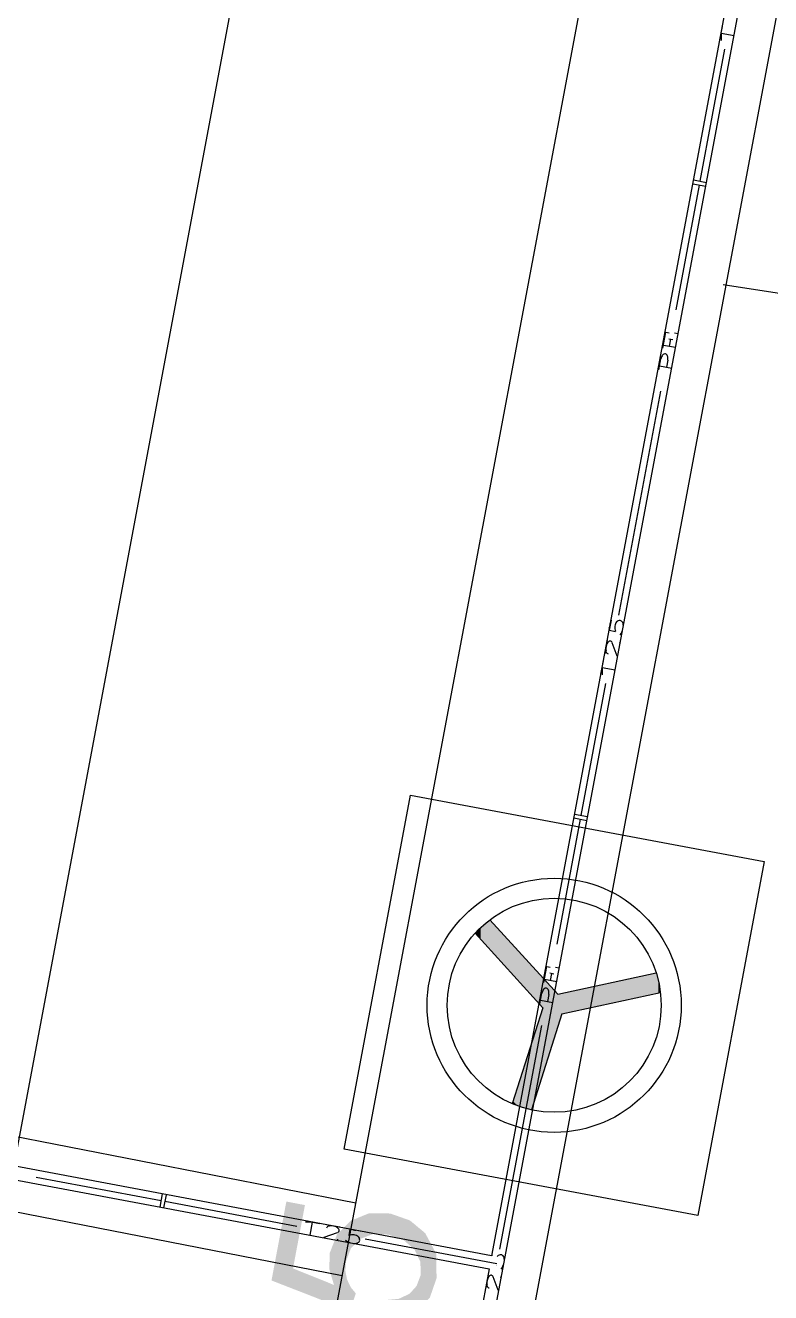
# Model space of a CAD drawing. Header units: inches. Extents: x 0.0008 to 0.0144, y 0.0003 to 0.0113.
# Drawn here: x 0.0061522 to 0.0064251, y 0.0030752 to 0.0035391 of the extents above; entities that cross this region are included whole.
import ezdxf

# ---------------------------------------------------------------- set-up
doc = ezdxf.new("R2010")
doc.units = ezdxf.units.IN
doc.header["$MEASUREMENT"] = 0
for name, pattern in [('PUNKT', [6.35, 0, -6.35]), ('STRICHPUNKT', [25.4, 12.7, -6.35, 0, -6.35]), ('VERDECKT', [9.525, 6.35, -3.175])]:
    doc.linetypes.add(name, pattern=pattern)
doc.layers.add('Standard', color=7, linetype='Continuous')

# ---------------------------------------------------------------- blocks, each defined once
blk = doc.blocks.new('*U620')
at = {"layer": 'Standard', "color": 4, "linetype": 'ByBlock'}
for points in [[(0.16058, 0.081308), (0.160539, 0.081541), (0.16058, 0.081573)], [(0.160586, 0.081301), (0.16058, 0.081573), (0.160586, 0.081578)], [(0.16058, 0.081308), (0.16058, 0.081573), (0.160586, 0.081301)], [(0.160586, 0.081301), (0.160586, 0.081578), (0.160794, 0.081073)], [(0.160464, 0.081436), (0.160448, 0.081453), (0.160464, 0.081469)], [(0.1605, 0.081395), (0.160464, 0.081469), (0.1605, 0.081506)], [(0.160464, 0.081436), (0.160464, 0.081469), (0.1605, 0.081395)], [(0.160539, 0.081353), (0.1605, 0.081506), (0.160539, 0.081541)], [(0.1605, 0.081395), (0.1605, 0.081506), (0.160539, 0.081353)], [(0.160539, 0.081353), (0.160539, 0.081541), (0.16058, 0.081308)], [(0.160794, 0.081073), (0.160794, 0.08135), (0.160801, 0.081065)], [(0.160801, 0.081065), (0.160801, 0.081342), (0.16085, 0.081011)], [(0.16085, 0.081011), (0.16085, 0.081288), (0.160899, 0.080957)], [(0.160899, 0.080957), (0.160899, 0.081234), (0.160949, 0.080902)], [(0.160949, 0.080902), (0.160949, 0.081179), (0.160971, 0.080878)], [(0.160971, 0.080878), (0.160971, 0.081155), (0.161079, 0.08076)], [(0.162132, 0.080894), (0.161256, 0.080894), (0.162132, 0.081085)], [(0.161256, 0.080703), (0.161217, 0.080885), (0.161256, 0.080894)], [(0.161256, 0.080703), (0.161256, 0.080894), (0.162132, 0.080894)], [(0.161079, 0.080147), (0.160971, 0.080423), (0.161079, 0.08076)], [(0.160971, 0.079811), (0.160949, 0.080355), (0.160971, 0.080423)], [(0.160949, 0.079816), (0.160899, 0.080197), (0.160949, 0.080355)], [(0.160949, 0.079816), (0.160949, 0.080355), (0.160971, 0.079811)], [(0.160899, 0.079829), (0.16085, 0.080042), (0.160899, 0.080197)], [(0.160899, 0.079829), (0.160899, 0.080197), (0.160949, 0.079816)], [(0.16085, 0.079845), (0.160801, 0.07989), (0.16085, 0.080042)], [(0.16085, 0.079845), (0.16085, 0.080042), (0.160899, 0.079829)], [(0.160801, 0.079864), (0.160794, 0.079867), (0.160801, 0.07989)], [(0.160801, 0.079864), (0.160801, 0.07989), (0.16085, 0.079845)]]:
    blk.add_solid(points, dxfattribs=at)
at = {"layer": 'Standard', "color": 4, "linetype": 'ByBlock', "extrusion": (0, 0, -1)}
for points in [[(-0.160794, 0.081073), (-0.160586, 0.081578), (-0.160794, 0.08135)], [(-0.160801, 0.081065), (-0.160794, 0.08135), (-0.160801, 0.081342)], [(-0.16085, 0.081011), (-0.160801, 0.081342), (-0.16085, 0.081288)], [(-0.160899, 0.080957), (-0.16085, 0.081288), (-0.160899, 0.081234)], [(-0.160949, 0.080902), (-0.160899, 0.081234), (-0.160949, 0.081179)], [(-0.160971, 0.080878), (-0.160949, 0.081179), (-0.160971, 0.081155)], [(-0.161079, 0.08076), (-0.160971, 0.081155), (-0.161079, 0.081037)], [(-0.162132, 0.080894), (-0.162132, 0.081085), (-0.162139, 0.080895)], [(-0.162139, 0.080895), (-0.162132, 0.081085), (-0.162139, 0.081063)], [(-0.161079, 0.080147), (-0.161079, 0.081037), (-0.161217, 0.080579)], [(-0.161217, 0.080579), (-0.161079, 0.081037), (-0.161217, 0.080885)], [(-0.162139, 0.080895), (-0.162139, 0.081063), (-0.162152, 0.080898)], [(-0.162152, 0.080898), (-0.162139, 0.081063), (-0.162152, 0.081013)], [(-0.162152, 0.080898), (-0.162152, 0.081013), (-0.162163, 0.080901)], [(-0.162163, 0.080901), (-0.162152, 0.081013), (-0.162163, 0.080962)], [(-0.162163, 0.080901), (-0.162163, 0.080962), (-0.162171, 0.080902)], [(-0.162171, 0.080902), (-0.162163, 0.080962), (-0.162171, 0.08091)], [(-0.161217, 0.080579), (-0.161217, 0.080885), (-0.161256, 0.080703)], [(-0.162171, 0.080902), (-0.162171, 0.08091), (-0.162172, 0.080903)], [(-0.160971, 0.079811), (-0.160971, 0.080423), (-0.161079, 0.080147)]]:
    blk.add_solid(points, dxfattribs=at)
blk = doc.blocks.new('*U664')
at = {"layer": 'Standard', "color": 4, "linetype": 'ByBlock'}
for points in [[(0.158693, 0.07817), (0.158555, 0.078224), (0.158693, 0.078958)], [(0.158693, 0.07817), (0.158693, 0.078958), (0.158755, 0.078146)], [(0.159463, 0.078642), (0.15938, 0.078815), (0.159463, 0.078849)], [(0.159498, 0.078655), (0.159498, 0.078849), (0.159589, 0.078653)], [(0.159589, 0.078653), (0.159589, 0.078847), (0.159609, 0.078652)], [(0.159609, 0.078652), (0.159609, 0.078847), (0.15964, 0.078651)], [(0.15964, 0.078651), (0.15964, 0.078847), (0.159661, 0.078644)], [(0.159661, 0.078644), (0.159661, 0.078846), (0.159738, 0.078617)], [(0.159242, 0.077956), (0.159163, 0.07865), (0.159242, 0.078728)], [(0.159247, 0.0784), (0.159242, 0.078728), (0.159247, 0.078734)], [(0.159257, 0.078427), (0.159247, 0.078734), (0.159257, 0.078744)], [(0.159285, 0.078501), (0.159257, 0.078744), (0.159285, 0.078772)], [(0.159291, 0.078516), (0.159285, 0.078772), (0.159291, 0.078778)], [(0.159292, 0.078518), (0.159291, 0.078778), (0.159292, 0.078779)], [(0.159293, 0.078523), (0.159292, 0.078779), (0.159293, 0.07878)], [(0.159339, 0.078569), (0.159293, 0.07878), (0.159339, 0.078798)], [(0.15938, 0.07861), (0.159339, 0.078798), (0.15938, 0.078815)], [(0.159738, 0.078617), (0.159738, 0.078819), (0.159766, 0.078606)], [(0.159766, 0.078606), (0.159766, 0.078809), (0.159783, 0.0786)], [(0.159783, 0.0786), (0.159783, 0.078803), (0.159837, 0.078553)], [(0.159837, 0.078553), (0.159837, 0.078784), (0.159842, 0.078549)], [(0.159842, 0.078549), (0.159842, 0.078782), (0.159885, 0.078512)], [(0.159885, 0.078512), (0.159885, 0.078747), (0.159905, 0.078469)], [(0.159905, 0.078469), (0.159905, 0.07873), (0.159915, 0.078448)], [(0.159915, 0.078448), (0.159915, 0.078721), (0.15994, 0.078397)], [(0.159163, 0.077986), (0.159136, 0.07858), (0.159163, 0.07865)], [(0.159163, 0.077986), (0.159163, 0.07865), (0.159242, 0.077956)], [(0.15994, 0.078397), (0.15994, 0.078701), (0.159942, 0.078272)], [(0.159136, 0.078182), (0.159096, 0.078478), (0.159136, 0.07858)], [(0.159136, 0.077997), (0.159136, 0.07858), (0.159163, 0.077986)], [(0.159096, 0.078318), (0.159093, 0.078331), (0.159096, 0.078478)], [(0.159096, 0.078318), (0.159096, 0.078478), (0.159136, 0.078182)], [(0.158755, 0.078146), (0.158755, 0.078336), (0.158866, 0.078103)], [(0.158866, 0.078103), (0.158866, 0.078291), (0.159093, 0.078014)], [(0.159242, 0.077956), (0.159242, 0.078315), (0.159247, 0.077953)], [(0.159247, 0.077953), (0.159247, 0.078286), (0.159257, 0.077949)], [(0.15994, 0.077964), (0.159915, 0.078202), (0.15994, 0.078268)], [(0.159942, 0.077966), (0.15994, 0.078268), (0.159942, 0.078272)], [(0.159093, 0.078014), (0.159093, 0.0782), (0.159096, 0.078012)], [(0.159096, 0.078012), (0.159096, 0.078198), (0.159136, 0.077997)], [(0.159257, 0.077949), (0.159257, 0.078234), (0.159285, 0.077939)], [(0.159885, 0.077921), (0.159842, 0.078104), (0.159885, 0.078151)], [(0.159905, 0.077931), (0.159885, 0.078151), (0.159905, 0.078174)], [(0.159915, 0.077936), (0.159905, 0.078174), (0.159915, 0.078202)], [(0.15964, 0.077852), (0.159609, 0.078041), (0.15964, 0.078044)], [(0.159661, 0.077853), (0.15964, 0.078044), (0.159661, 0.078046)], [(0.159738, 0.077859), (0.159661, 0.078046), (0.159738, 0.078053)], [(0.159766, 0.077861), (0.159738, 0.078053), (0.159766, 0.078066)], [(0.159783, 0.07787), (0.159766, 0.078066), (0.159783, 0.078074)], [(0.159837, 0.077897), (0.159783, 0.078074), (0.159837, 0.078099)], [(0.159842, 0.077899), (0.159837, 0.078099), (0.159842, 0.078104)]]:
    blk.add_solid(points, dxfattribs=at)
at = {"layer": 'Standard', "color": 4, "linetype": 'ByBlock', "extrusion": (0, 0, -1)}
for points in [[(-0.158755, 0.078146), (-0.158693, 0.078958), (-0.158755, 0.078946)], [(-0.158755, 0.078336), (-0.158755, 0.078946), (-0.158866, 0.078925)], [(-0.159463, 0.078642), (-0.159463, 0.078849), (-0.159498, 0.078655)], [(-0.159498, 0.078655), (-0.159463, 0.078849), (-0.159498, 0.078849)], [(-0.159589, 0.078653), (-0.159498, 0.078849), (-0.159589, 0.078847)], [(-0.159609, 0.078652), (-0.159589, 0.078847), (-0.159609, 0.078847)], [(-0.15964, 0.078651), (-0.159609, 0.078847), (-0.15964, 0.078847)], [(-0.159661, 0.078644), (-0.15964, 0.078847), (-0.159661, 0.078846)], [(-0.159738, 0.078617), (-0.159661, 0.078846), (-0.159738, 0.078819)], [(-0.159242, 0.078315), (-0.159242, 0.078728), (-0.159247, 0.0784)], [(-0.159247, 0.0784), (-0.159247, 0.078734), (-0.159257, 0.078427)], [(-0.159257, 0.078427), (-0.159257, 0.078744), (-0.159285, 0.078501)], [(-0.159285, 0.078501), (-0.159285, 0.078772), (-0.159291, 0.078516)], [(-0.159291, 0.078516), (-0.159291, 0.078778), (-0.159292, 0.078518)], [(-0.159292, 0.078518), (-0.159292, 0.078779), (-0.159293, 0.078523)], [(-0.159293, 0.078523), (-0.159293, 0.07878), (-0.159339, 0.078569)], [(-0.159339, 0.078569), (-0.159339, 0.078798), (-0.15938, 0.07861)], [(-0.15938, 0.07861), (-0.15938, 0.078815), (-0.159463, 0.078642)], [(-0.159766, 0.078606), (-0.159738, 0.078819), (-0.159766, 0.078809)], [(-0.159783, 0.0786), (-0.159766, 0.078809), (-0.159783, 0.078803)], [(-0.159837, 0.078553), (-0.159783, 0.078803), (-0.159837, 0.078784)], [(-0.159842, 0.078549), (-0.159837, 0.078784), (-0.159842, 0.078782)], [(-0.159885, 0.078512), (-0.159842, 0.078782), (-0.159885, 0.078747)], [(-0.159905, 0.078469), (-0.159885, 0.078747), (-0.159905, 0.07873)], [(-0.159915, 0.078448), (-0.159905, 0.07873), (-0.159915, 0.078721)], [(-0.15994, 0.078397), (-0.159915, 0.078721), (-0.15994, 0.078701)], [(-0.159942, 0.078272), (-0.15994, 0.078701), (-0.159942, 0.0787)], [(-0.159942, 0.077966), (-0.159942, 0.0787), (-0.159984, 0.078016)], [(-0.159984, 0.078016), (-0.159942, 0.0787), (-0.159984, 0.078664)], [(-0.159984, 0.078016), (-0.159984, 0.078664), (-0.160028, 0.078066)], [(-0.160028, 0.078066), (-0.159984, 0.078664), (-0.160028, 0.078583)], [(-0.160028, 0.078066), (-0.160028, 0.078583), (-0.160087, 0.078236)], [(-0.160087, 0.078236), (-0.160028, 0.078583), (-0.160087, 0.078471)], [(-0.160087, 0.078236), (-0.160087, 0.078471), (-0.16009, 0.078244)], [(-0.158866, 0.078103), (-0.158755, 0.078336), (-0.158866, 0.078291)], [(-0.159093, 0.078014), (-0.158866, 0.078291), (-0.159093, 0.0782)], [(-0.159247, 0.077953), (-0.159242, 0.078315), (-0.159247, 0.078286)], [(-0.159257, 0.077949), (-0.159247, 0.078286), (-0.159257, 0.078234)], [(-0.15994, 0.077964), (-0.15994, 0.078268), (-0.159942, 0.077966)], [(-0.159096, 0.078012), (-0.159093, 0.0782), (-0.159096, 0.078198)], [(-0.159136, 0.077997), (-0.159096, 0.078198), (-0.159136, 0.078182)], [(-0.159285, 0.077939), (-0.159257, 0.078234), (-0.159285, 0.078175)], [(-0.159285, 0.077939), (-0.159285, 0.078175), (-0.159291, 0.077956)], [(-0.159291, 0.077956), (-0.159285, 0.078175), (-0.159291, 0.078162)], [(-0.159291, 0.077956), (-0.159291, 0.078162), (-0.159292, 0.077959)], [(-0.159292, 0.077959), (-0.159291, 0.078162), (-0.159292, 0.078161)], [(-0.159292, 0.077959), (-0.159292, 0.078161), (-0.159293, 0.077965)], [(-0.159293, 0.077965), (-0.159292, 0.078161), (-0.159293, 0.078159)], [(-0.159293, 0.077965), (-0.159293, 0.078159), (-0.159339, 0.078104)], [(-0.159885, 0.077921), (-0.159885, 0.078151), (-0.159905, 0.077931)], [(-0.159905, 0.077931), (-0.159905, 0.078174), (-0.159915, 0.077936)], [(-0.159915, 0.077936), (-0.159915, 0.078202), (-0.15994, 0.077964)], [(-0.159609, 0.077849), (-0.159589, 0.077848), (-0.159609, 0.078041)], [(-0.159609, 0.077849), (-0.159609, 0.078041), (-0.15964, 0.077852)], [(-0.15964, 0.077852), (-0.15964, 0.078044), (-0.159661, 0.077853)], [(-0.159661, 0.077853), (-0.159661, 0.078046), (-0.159738, 0.077859)], [(-0.159738, 0.077859), (-0.159738, 0.078053), (-0.159766, 0.077861)], [(-0.159766, 0.077861), (-0.159766, 0.078066), (-0.159783, 0.07787)], [(-0.159783, 0.07787), (-0.159783, 0.078074), (-0.159837, 0.077897)], [(-0.159837, 0.077897), (-0.159837, 0.078099), (-0.159842, 0.077899)], [(-0.159842, 0.077899), (-0.159842, 0.078104), (-0.159885, 0.077921)]]:
    blk.add_solid(points, dxfattribs=at)

msp = doc.modelspace()

# ---------------------------------------------------------------- linework, layer by layer
at = {"layer": 'Standard', "color": 4, "linetype": 'STRICHPUNKT'}
msp.add_line((0.00645929, 0.00478156), (0.00578856, 0.00120618), dxfattribs=at)
at = {"layer": 'Standard', "color": 2, "linetype": 'ByBlock'}
msp.add_line((0.00595061, 0.00138899), (0.0065247, 0.00444804), dxfattribs=at)
at = {"layer": 'Standard', "color": 51, "linetype": 'ByBlock'}
for p, q in [((0.00622728, 0.00255227), (0.00657901, 0.00442721)), ((0.00657454, 0.00443009), (0.00632291, 0.00308876)), ((0.00634711, 0.00318445), (0.00632228, 0.00321174)), ((0.00634168, 0.00317952), (0.00631686, 0.0032068)), ((0.00634711, 0.00318445), (0.00638315, 0.00319231)), ((0.00634867, 0.00317729), (0.00638471, 0.00318514)), ((0.00634168, 0.00317952), (0.00633047, 0.00314438)), ((0.00634867, 0.00317729), (0.00633746, 0.00314215)), ((0.00632291, 0.00308876), (0.00597086, 0.0031548)), ((0.00596995, 0.00314996), (0.006322, 0.00308392)), ((0.006322, 0.00308392), (0.00622243, 0.00255311))]:
    msp.add_line(p, q, dxfattribs=at)
at = {"layer": 'Standard', "color": 100, "linetype": 'ByBlock'}
msp.add_line((0.00626851, 0.0026966), (0.00659234, 0.00442214), dxfattribs=at)
at = {"layer": 'Standard', "color": 7, "linetype": 'ByBlock'}
for p, q in [((0.0064065, 0.00353385), (0.00640741, 0.00353873)), ((0.00640693, 0.00353618), (0.00640685, 0.00353619)), ((0.00640693, 0.00353618), (0.00640691, 0.00353354)), ((0.00641169, 0.00353528), (0.00640693, 0.00353618)), ((0.00639929, 0.00348209), (0.00640835, 0.00353038)), ((0.00639044, 0.00343496), (0.00639903, 0.0034807)), ((0.00639653, 0.00348117), (0.00639661, 0.00348115)), ((0.00639661, 0.00348115), (0.00640136, 0.00348026)), ((0.00639679, 0.00348256), (0.00639687, 0.00348254)), ((0.00639687, 0.00348254), (0.00640162, 0.00348165)), ((0.00638532, 0.00342102), (0.00638645, 0.00342706)), ((0.00638563, 0.00342096), (0.00638672, 0.00342677)), ((0.00638645, 0.00342706), (0.00638638, 0.00342707)), ((0.00638672, 0.00342677), (0.00638791, 0.00342654)), ((0.00638776, 0.00342441), (0.0063893, 0.00342412)), ((0.00638803, 0.00342171), (0.00638851, 0.00342427)), ((0.00639121, 0.00342616), (0.00638984, 0.00342642)), ((0.00638546, 0.0034222), (0.00638554, 0.00342218)), ((0.00638585, 0.00342212), (0.0063903, 0.00342129)), ((0.00638384, 0.00341313), (0.00638458, 0.00341707)), ((0.00638403, 0.00341453), (0.0063841, 0.00341452)), ((0.00638415, 0.00341307), (0.0063849, 0.00341701)), ((0.00638739, 0.00341655), (0.00638691, 0.00341399)), ((0.00638442, 0.00341446), (0.00638886, 0.00341363)), ((0.00636948, 0.00332329), (0.00638486, 0.00340524)), ((0.00636663, 0.00332142), (0.00636593, 0.00331771)), ((0.00636593, 0.00331771), (0.00636828, 0.00331727)), ((0.00637117, 0.0033193), (0.00637117, 0.00331939)), ((0.00636523, 0.00331399), (0.00636432, 0.00330912)), ((0.00636517, 0.003314), (0.00636523, 0.00331399)), ((0.00636556, 0.00331338), (0.00636539, 0.00331316)), ((0.00636889, 0.00330826), (0.0063671, 0.00331316)), ((0.00636959, 0.00331317), (0.00637, 0.0033131)), ((0.00636432, 0.00330912), (0.00636425, 0.00330913)), ((0.00636909, 0.00330822), (0.00636889, 0.00330826)), ((0.00636292, 0.00330169), (0.00636384, 0.00330656)), ((0.00636336, 0.00330401), (0.00636329, 0.00330402)), ((0.00636336, 0.00330401), (0.00636334, 0.00330137)), ((0.00636813, 0.00330311), (0.00636336, 0.00330401)), ((0.00635571, 0.00324992), (0.00636478, 0.00329821)), ((0.00634687, 0.00320279), (0.00635545, 0.00324853)), ((0.00635297, 0.003249), (0.00635303, 0.00324898)), ((0.00635303, 0.00324898), (0.00635781, 0.00324809)), ((0.00635323, 0.00325039), (0.00635329, 0.00325038)), ((0.00635329, 0.00325038), (0.00635807, 0.00324948)), ((0.00634175, 0.00318885), (0.00634288, 0.00319489)), ((0.00634206, 0.0031888), (0.00634315, 0.0031946)), ((0.00634288, 0.00319489), (0.00634282, 0.0031949)), ((0.00634315, 0.0031946), (0.00634434, 0.00319438)), ((0.00634418, 0.00319224), (0.00634573, 0.00319195)), ((0.00634446, 0.00318955), (0.00634493, 0.0031921)), ((0.00634766, 0.00319399), (0.00634627, 0.00319425)), ((0.00634191, 0.00319002), (0.00634196, 0.00319001)), ((0.00634227, 0.00318996), (0.00634675, 0.00318912)), ((0.00634027, 0.00318096), (0.00634101, 0.00318491)), ((0.00634058, 0.0031809), (0.00634132, 0.00318485)), ((0.00634381, 0.00318438), (0.00634333, 0.00318183)), ((0.00634047, 0.00318236), (0.00634053, 0.00318235)), ((0.00634084, 0.00318229), (0.00634531, 0.00318146)), ((0.00632591, 0.00309112), (0.00634129, 0.00317308)), ((0.00615614, 0.00311752), (0.00620187, 0.00310894)), ((0.00620233, 0.00311136), (0.00620142, 0.00310654)), ((0.00620233, 0.00311138), (0.00620233, 0.00311136)), ((0.00620372, 0.00311109), (0.00620282, 0.00310628)), ((0.00620327, 0.00310868), (0.00625156, 0.00309961)), ((0.00620372, 0.00311112), (0.00620372, 0.00311109)), ((0.00625735, 0.00310103), (0.00625471, 0.00310105)), ((0.00625503, 0.00310146), (0.00625991, 0.00310055)), ((0.00625645, 0.00309622), (0.00625735, 0.00310103)), ((0.00625735, 0.00310103), (0.00625736, 0.00310105)), ((0.00626246, 0.00310007), (0.00626246, 0.0031001)), ((0.00626733, 0.00309916), (0.00626246, 0.00310007)), ((0.00626673, 0.00309883), (0.0062665, 0.003099)), ((0.00626734, 0.00309918), (0.00626733, 0.00309916)), ((0.00626156, 0.00309526), (0.0062616, 0.0030955)), ((0.0062616, 0.0030955), (0.0062665, 0.00309729)), ((0.00626652, 0.0030948), (0.00626643, 0.00309434)), ((0.00627105, 0.00309846), (0.00627061, 0.00309611)), ((0.00627476, 0.00309776), (0.00627105, 0.00309846)), ((0.00627663, 0.00309491), (0.00632482, 0.00308586)), ((0.00627232, 0.00309324), (0.00627273, 0.00309322)), ((0.00632305, 0.00308925), (0.00632296, 0.00308875)), ((0.00632468, 0.0030851), (0.0063247, 0.0030851)), ((0.0063247, 0.0030852), (0.00632471, 0.00308517)), ((0.00632759, 0.00308699), (0.0063276, 0.00308722)), ((0.00632166, 0.00308182), (0.00632074, 0.00307695)), ((0.00632161, 0.00308183), (0.00632166, 0.00308182)), ((0.00632199, 0.00308122), (0.00632181, 0.003081)), ((0.00632531, 0.00307609), (0.00632352, 0.00308099)), ((0.00632602, 0.00308101), (0.00632645, 0.00308093)), ((0.00632074, 0.00307695), (0.0063207, 0.00307696)), ((0.00632553, 0.00307605), (0.00632531, 0.00307609))]:
    msp.add_line(p, q, dxfattribs=at)
at = {"layer": 'Standard', "color": 220, "linetype": 'ByBlock'}
msp.add_line((0.00640768, 0.00344425), (0.00749709, 0.00327839), dxfattribs=at)
at = {"layer": 'Standard', "color": 51, "linetype": 'PUNKT'}
for p, q in [((0.00626888, 0.00312779), (0.00629319, 0.00325736)), ((0.00629319, 0.00325736), (0.00642276, 0.00323305)), ((0.00642276, 0.00323305), (0.00639845, 0.00310348)), ((0.00639845, 0.00310348), (0.00626888, 0.00312779))]:
    msp.add_line(p, q, dxfattribs=at)
at = {"layer": 'Standard', "color": 51, "linetype": 'VERDECKT'}
for p, q in [((0.00627321, 0.00310798), (0.00602665, 0.00315616)), ((0.00626821, 0.00308133), (0.00602165, 0.00312951))]:
    msp.add_line(p, q, dxfattribs=at)
at = {"layer": 'Standard', "color": 7, "linetype": 'ByBlock'}
for points in [[(0.00638739, 0.00341655), (0.00638744, 0.00341696), (0.00638745, 0.00341736), (0.0063874, 0.00341775), (0.0063873, 0.00341809), (0.00638716, 0.00341839), (0.00638698, 0.00341862), (0.00638677, 0.00341878), (0.00638654, 0.00341887), (0.00638628, 0.00341888), (0.00638603, 0.0034188), (0.00638578, 0.00341865), (0.00638554, 0.00341842), (0.00638532, 0.00341814), (0.00638514, 0.0034178), (0.006385, 0.00341742), (0.0063849, 0.00341701)], [(0.00636601, 0.00331848), (0.00636617, 0.00331904), (0.00636628, 0.00331962), (0.00636633, 0.00332021)], [(0.00636802, 0.00331873), (0.00636803, 0.00331822), (0.00636812, 0.00331775), (0.00636829, 0.00331733)], [(0.0063689, 0.00332099), (0.00636865, 0.00332073), (0.00636844, 0.00332042), (0.00636827, 0.00332006), (0.00636814, 0.00331967), (0.00636806, 0.00331926), (0.00636804, 0.00331884)], [(0.00637026, 0.00332119), (0.00636993, 0.00332128), (0.00636958, 0.00332126), (0.00636923, 0.00332114), (0.00636889, 0.00332093)], [(0.00636995, 0.00331604), (0.0063703, 0.00331647), (0.0063706, 0.00331699), (0.00637084, 0.00331757)], [(0.00637115, 0.0033193), (0.00637113, 0.00331974), (0.00637105, 0.00332015), (0.00637092, 0.00332052), (0.00637074, 0.00332082), (0.00637052, 0.00332105), (0.00637026, 0.0033212)], [(0.00636538, 0.0033131), (0.00636513, 0.00331268), (0.00636494, 0.00331221), (0.0063648, 0.0033117), (0.00636474, 0.00331117), (0.00636474, 0.00331066), (0.00636481, 0.00331017)], [(0.00636711, 0.00331321), (0.00636697, 0.00331344), (0.0063668, 0.00331361), (0.00636661, 0.00331372), (0.0063664, 0.00331377), (0.00636618, 0.00331374), (0.00636596, 0.00331366), (0.00636574, 0.0033135), (0.00636554, 0.00331329)], [(0.00636478, 0.00331005), (0.00636487, 0.00330976), (0.006365, 0.00330951), (0.00636516, 0.00330932), (0.00636535, 0.00330919), (0.00636556, 0.00330912)], [(0.00634382, 0.00318438), (0.00634387, 0.00318479), (0.00634387, 0.0031852), (0.00634382, 0.00318558), (0.00634373, 0.00318593), (0.00634359, 0.00318622), (0.00634341, 0.00318645), (0.0063432, 0.00318662), (0.00634296, 0.0031867), (0.00634271, 0.00318671), (0.00634245, 0.00318663), (0.0063422, 0.00318648), (0.00634196, 0.00318626), (0.00634175, 0.00318597), (0.00634157, 0.00318563), (0.00634142, 0.00318525), (0.00634132, 0.00318485)], [(0.00626339, 0.00309961), (0.0062631, 0.00309952), (0.00626285, 0.00309939), (0.00626266, 0.00309922), (0.00626253, 0.00309904), (0.00626247, 0.00309883)], [(0.00626645, 0.00309901), (0.00626603, 0.00309926), (0.00626555, 0.00309945), (0.00626504, 0.00309959), (0.00626452, 0.00309965), (0.006264, 0.00309965), (0.00626351, 0.00309958)], [(0.00626655, 0.00309728), (0.00626678, 0.00309742), (0.00626695, 0.00309759), (0.00626707, 0.00309778), (0.00626711, 0.00309799), (0.00626709, 0.00309821), (0.006267, 0.00309843), (0.00626685, 0.00309864), (0.00626664, 0.00309884)], [(0.00626938, 0.00309444), (0.0062699, 0.00309404), (0.00627053, 0.0030937), (0.00627123, 0.00309344)], [(0.00627207, 0.00309637), (0.00627156, 0.00309636), (0.00627109, 0.00309627), (0.00627068, 0.0030961)], [(0.00627213, 0.00309828), (0.00627268, 0.00309815), (0.00627323, 0.00309808)], [(0.00627433, 0.00309549), (0.00627408, 0.00309574), (0.00627376, 0.00309595), (0.0062734, 0.00309612), (0.00627301, 0.00309625), (0.0062726, 0.00309633), (0.00627219, 0.00309635)], [(0.00627454, 0.00309413), (0.00627462, 0.00309446), (0.0062746, 0.00309481), (0.00627449, 0.00309516), (0.00627428, 0.0030955)], [(0.00627265, 0.00309324), (0.00627309, 0.00309326), (0.0062735, 0.00309334), (0.00627386, 0.00309347), (0.00627416, 0.00309365), (0.00627439, 0.00309387), (0.00627454, 0.00309413)], [(0.00632532, 0.00308882), (0.00632512, 0.00308862), (0.00632494, 0.00308838)], [(0.00632669, 0.00308903), (0.00632635, 0.00308911), (0.00632601, 0.00308909), (0.00632565, 0.00308898), (0.00632531, 0.00308877)], [(0.00632637, 0.00308387), (0.00632675, 0.00308434), (0.00632706, 0.00308491), (0.00632732, 0.00308554)], [(0.00632758, 0.00308714), (0.00632755, 0.00308758), (0.00632747, 0.00308799), (0.00632734, 0.00308835), (0.00632716, 0.00308865), (0.00632694, 0.00308888), (0.00632669, 0.00308903)], [(0.0063218, 0.00308094), (0.00632156, 0.00308052), (0.00632136, 0.00308004), (0.00632123, 0.00307953), (0.00632116, 0.00307901), (0.00632116, 0.00307849), (0.00632123, 0.003078)], [(0.00632353, 0.00308104), (0.00632339, 0.00308127), (0.00632322, 0.00308144), (0.00632303, 0.00308156), (0.00632282, 0.0030816), (0.0063226, 0.00308158), (0.00632238, 0.00308149), (0.00632217, 0.00308134), (0.00632197, 0.00308113)], [(0.00632121, 0.00307788), (0.0063213, 0.00307759), (0.00632143, 0.00307734), (0.00632159, 0.00307715), (0.00632178, 0.00307702), (0.00632199, 0.00307696)]]:
    msp.add_lwpolyline(points, dxfattribs=at)
at = {"layer": 'Standard', "color": 51, "linetype": 'ByBlock'}
for radius in [0.00004651, 0.00003918]:
    msp.add_circle((0.00634582, 0.00318042), radius, dxfattribs=at)

# ---------------------------------------------------------------- block references
at = {"layer": 'Standard', "color": 4, "linetype": 'ByBlock', "xscale": 0.03937007874015748, "yscale": 0.03937007874015748, "zscale": 0.03937007874015748}
for name in ['*U620', '*U664']:
    msp.add_blockref(name, (0, 0), dxfattribs=at)

doc.saveas('drawing.dxf')
